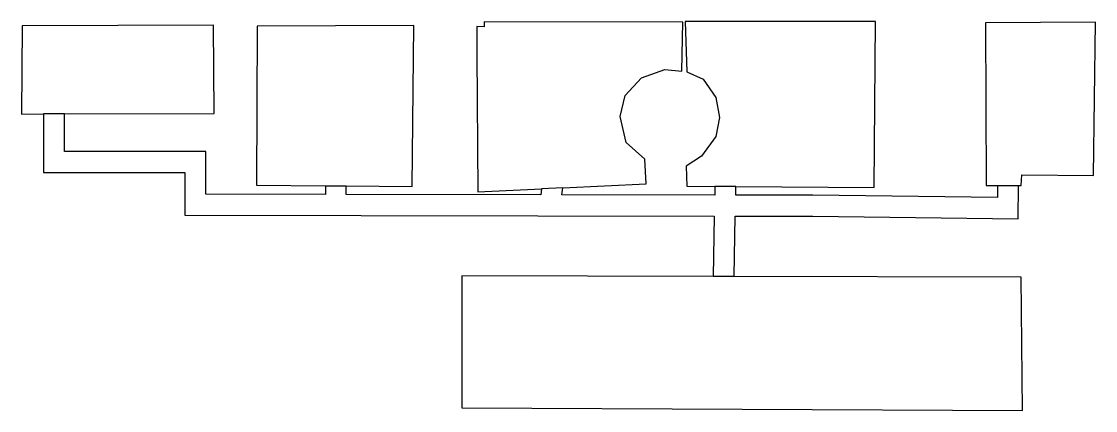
# Model space of a CAD drawing. Header units: metres. Extents: x -60 to 42, y -19 to 18.
import ezdxf

# ---------------------------------------------------------------- set-up
doc = ezdxf.new("R2010")
doc.units = ezdxf.units.M
for name, color, linetype, true_color in [('hcd_building_invisible', 6, 'Continuous', 0xfb00e8), ('hcd_building_outline', 1, 'Continuous', 0xff0000), ('hcd_doors', 178, 'Continuous', 0x000000)]:
    doc.layers.add(name, color=color, linetype=linetype, true_color=true_color)

msp = doc.modelspace()

# ---------------------------------------------------------------- linework, layer by layer
at = {"layer": 'hcd_building_invisible'}
for points in [[(-56.16, 9.13), (-58.16, 9.13)], [(-31.25, 2.27), (-29.25, 2.26)], [(-8.59, 2.08), (-10.61, 1.99)], [(7.93, 2.2), (5.93, 2.21)], [(32.92, 2.3), (34.92, 2.3)], [(7.76, -6.38), (5.76, -6.38)]]:
    msp.add_lwpolyline(points, dxfattribs=at)
at = {"layer": 'hcd_building_outline'}
msp.add_lwpolyline([(-18.23, -6.33), (-18.23, -18.93), (35.29, -19.18), (35.16, -6.44), (7.76, -6.38), (7.88, -0.63), (15.28, -0.64), (34.89, -0.89), (34.92, 2.3), (35.16, 2.3), (35.23, 3.32), (42.07, 3.25), (42.27, 17.88), (31.77, 17.81), (31.84, 2.3), (32.92, 2.3), (32.91, 1.14), (15.29, 1.36), (7.92, 1.37), (7.93, 2.2), (21.13, 2.1), (21.27, 17.95), (3.11, 17.95), (3.25, 13.14), (4.81, 12.46), (6.02, 10.7), (6.36, 8.8), (6.02, 6.97), (4.67, 5.08), (3.18, 4.13), (3.25, 2.23), (5.93, 2.21), (5.92, 1.38), (-8.66, 1.4), (-8.59, 2.08), (-0.63, 2.44), (-0.75, 4.81), (-2.54, 6.41), (-3.11, 8.89), (-2.64, 10.88), (-1.06, 12.58), (1.16, 13.36), (2.79, 13.22), (2.89, 17.89), (-16.08, 17.91), (-16.08, 17.44), (-16.8, 17.48), (-16.8, 14.81), (-16.69, 1.7), (-10.61, 1.99), (-10.67, 1.41), (-29.25, 1.44), (-29.25, 2.26), (-22.95, 2.21), (-22.8, 17.58), (-37.75, 17.51), (-37.82, 2.32), (-31.25, 2.27), (-31.25, 1.44), (-42.65, 1.46), (-42.65, 5.55), (-56.16, 5.55), (-56.16, 9.13), (-41.86, 9.18), (-41.94, 17.61), (-60.2, 17.55), (-60.26, 9.12), (-58.16, 9.13), (-58.16, 3.55), (-44.65, 3.55), (-44.65, -0.53), (5.88, -0.62), (5.76, -6.38)], close=True, dxfattribs=at)
at = {"layer": 'hcd_doors'}
for points in [[(-56.16, 9.13), (-58.16, 9.13)], [(-31.25, 2.27), (-29.25, 2.26)], [(-8.59, 2.08), (-10.61, 1.99)], [(7.93, 2.2), (5.93, 2.21)], [(32.92, 2.3), (34.92, 2.3)], [(7.76, -6.38), (5.76, -6.38)]]:
    msp.add_lwpolyline(points, dxfattribs=at)

doc.saveas('drawing.dxf')
